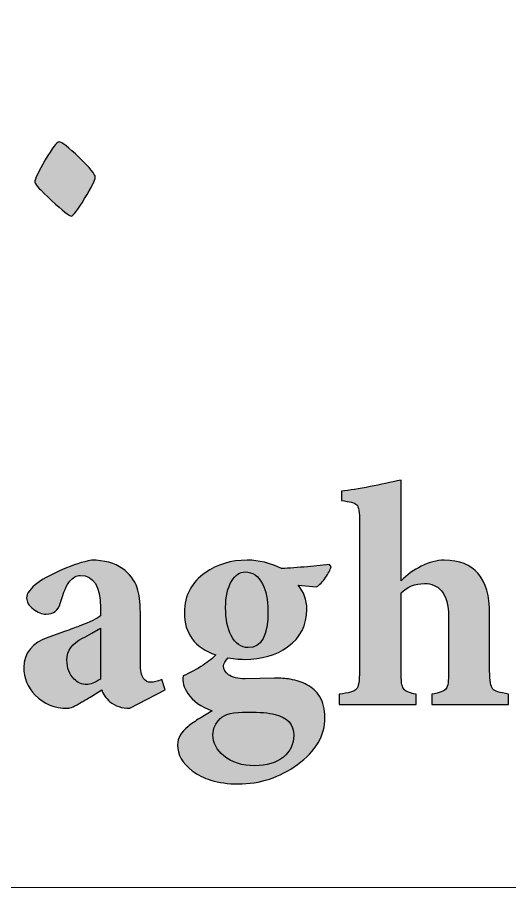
# Model space of a CAD drawing. Header units: millimetres. Extents: x -181.7 to -141.7, y -138.1 to -98.1.
# Drawn here: x -160.79 to -155.09, y -138.05 to -127.98 of the extents above; entities that cross this region are included whole.
import ezdxf

# ---------------------------------------------------------------- set-up
doc = ezdxf.new("R2010")
doc.units = ezdxf.units.MM
doc.header["$MEASUREMENT"] = 0
doc.layers.add('Layer 1', color=7, linetype='Continuous')

msp = doc.modelspace()

# ---------------------------------------------------------------- hatches: boundary and pattern name
at = {"layer": 'Layer 1', "true_color": 0x373435}
h = msp.add_hatch(color=250, dxfattribs=at)
edge = h.paths.add_edge_path()
edge.add_spline(control_points=[(-160.5873, -129.8873), (-160.5873, -129.8525), (-160.547, -129.7657), (-160.4661, -129.6284), (-160.3851, -129.4911), (-160.3318, -129.4219), (-160.3065, -129.4219), (-160.2744, -129.4219), (-160.1968, -129.482), (-160.0725, -129.6018), (-159.9487, -129.7215), (-159.8864, -129.7974), (-159.8864, -129.8294), (-159.8864, -129.8598), (-159.9279, -129.9425), (-160.0107, -130.0776), (-160.0934, -130.2121), (-160.1439, -130.2794), (-160.1625, -130.2794), (-160.1859, -130.2794), (-160.2626, -130.2193), (-160.3923, -130.0987), (-160.5225, -129.9781), (-160.5873, -129.9076), (-160.5873, -129.8873)], knot_values=[0, 0, 0, 0, 0.125, 0.125, 0.125, 0.25, 0.25, 0.25, 0.375, 0.375, 0.375, 0.5, 0.5, 0.5, 0.625, 0.625, 0.625, 0.75, 0.75, 0.75, 0.875, 0.875, 0.875, 1, 1, 1, 1], degree=3, periodic=1)
h = msp.add_hatch(color=250, dxfattribs=at)
edge = h.paths.add_edge_path()
edge.add_spline(control_points=[(-155.9889, -135.9344), (-155.9889, -135.9344), (-155.9889, -135.8133), (-155.9889, -135.8133), (-155.8995, -135.8015), (-155.8438, -135.7802), (-155.8222, -135.75), (-155.8038, -135.7243), (-155.7942, -135.6605), (-155.7942, -135.558), (-155.7942, -135.558), (-155.7942, -134.9179), (-155.7942, -134.9179), (-155.7942, -134.7828), (-155.8222, -134.6825), (-155.8773, -134.617), (-155.9247, -134.5609), (-155.9907, -134.5334), (-156.0752, -134.5334), (-156.1827, -134.5334), (-156.2731, -134.5694), (-156.3453, -134.6418), (-156.3453, -134.6418), (-156.3453, -135.558), (-156.3453, -135.558), (-156.3453, -135.6593), (-156.3363, -135.7229), (-156.3178, -135.75), (-156.2993, -135.7802), (-156.25, -135.8015), (-156.1709, -135.8133), (-156.1709, -135.8133), (-156.1709, -135.9344), (-156.1709, -135.9344), (-156.1709, -135.9344), (-157.0609, -135.9344), (-157.0609, -135.9344), (-157.0609, -135.9344), (-157.0609, -135.8133), (-157.0609, -135.8133), (-156.9534, -135.8015), (-156.8874, -135.7825), (-156.864, -135.7577), (-156.8386, -135.7305), (-156.8261, -135.6596), (-156.8261, -135.5449), (-156.8261, -135.5449), (-156.8261, -133.8228), (-156.8261, -133.8228), (-156.8261, -133.7112), (-156.8369, -133.6439), (-156.8585, -133.6203), (-156.8776, -133.5999), (-156.9367, -133.5841), (-157.0362, -133.5724), (-157.0362, -133.5724), (-157.0362, -133.464), (-157.0362, -133.464), (-156.943, -133.4537), (-156.8319, -133.436), (-156.7023, -133.4108), (-156.5838, -133.3886), (-156.4654, -133.3633), (-156.3453, -133.3348), (-156.3453, -133.3348), (-156.3453, -134.5003), (-156.3453, -134.5003), (-156.2749, -134.4313), (-156.1971, -134.3757), (-156.1127, -134.3337), (-156.0201, -134.2862), (-155.9307, -134.2631), (-155.8448, -134.2631), (-155.4941, -134.2631), (-155.3189, -134.4684), (-155.3189, -134.8799), (-155.3189, -134.8799), (-155.3189, -135.5449), (-155.3189, -135.5449), (-155.3189, -135.6579), (-155.3071, -135.7278), (-155.2833, -135.7545), (-155.2629, -135.7771), (-155.2023, -135.7966), (-155.1011, -135.8133), (-155.1011, -135.8133), (-155.1011, -135.9344), (-155.1011, -135.9344), (-155.1011, -135.9344), (-155.9889, -135.9344), (-155.9889, -135.9344)], knot_values=[0, 0, 0, 0, 0.0333333, 0.0333333, 0.0333333, 0.0666667, 0.0666667, 0.0666667, 0.1, 0.1, 0.1, 0.1333333, 0.1333333, 0.1333333, 0.1666667, 0.1666667, 0.1666667, 0.2, 0.2, 0.2, 0.2333333, 0.2333333, 0.2333333, 0.2666667, 0.2666667, 0.2666667, 0.3, 0.3, 0.3, 0.3333333, 0.3333333, 0.3333333, 0.3666667, 0.3666667, 0.3666667, 0.4, 0.4, 0.4, 0.4333333, 0.4333333, 0.4333333, 0.4666667, 0.4666667, 0.4666667, 0.5, 0.5, 0.5, 0.5333333, 0.5333333, 0.5333333, 0.5666667, 0.5666667, 0.5666667, 0.6, 0.6, 0.6, 0.6333333, 0.6333333, 0.6333333, 0.6666667, 0.6666667, 0.6666667, 0.7, 0.7, 0.7, 0.7333333, 0.7333333, 0.7333333, 0.7666667, 0.7666667, 0.7666667, 0.8, 0.8, 0.8, 0.8333333, 0.8333333, 0.8333333, 0.8666667, 0.8666667, 0.8666667, 0.9, 0.9, 0.9, 0.9333333, 0.9333333, 0.9333333, 0.9666667, 0.9666667, 0.9666667, 1, 1, 1, 1], degree=3, periodic=1)
h = msp.add_hatch(color=250, dxfattribs=at)
edge = h.paths.add_edge_path()
edge.add_spline(control_points=[(-159.4856, -135.9773), (-159.5782, -135.9773), (-159.6564, -135.9524), (-159.7183, -135.9018), (-159.7658, -135.8594), (-159.7964, -135.8133), (-159.8123, -135.7626), (-159.8123, -135.7626), (-159.9284, -135.8359), (-159.9284, -135.8359), (-159.9759, -135.8661), (-160.0134, -135.8892), (-160.0424, -135.9041), (-160.1231, -135.9533), (-160.1778, -135.9773), (-160.2066, -135.9773), (-160.3585, -135.9773), (-160.4832, -135.9266), (-160.581, -135.8256), (-160.6703, -135.7328), (-160.7149, -135.6258), (-160.7149, -135.5047), (-160.7149, -135.3394), (-160.618, -135.2219), (-160.424, -135.1532), (-160.424, -135.1532), (-160.2447, -135.09), (-160.2447, -135.09), (-160.1738, -135.0647), (-160.1162, -135.0434), (-160.0725, -135.0262), (-159.9461, -134.9792), (-159.8643, -134.9395), (-159.8271, -134.9079), (-159.8271, -134.9079), (-159.8271, -134.8139), (-159.8271, -134.8139), (-159.8271, -134.5645), (-159.9049, -134.4399), (-160.0599, -134.4399), (-160.1055, -134.4399), (-160.1462, -134.462), (-160.1809, -134.5057), (-160.2172, -134.5464), (-160.2537, -134.6319), (-160.2925, -134.7633), (-160.3146, -134.8465), (-160.3685, -134.8877), (-160.4543, -134.8877), (-160.5048, -134.8875), (-160.5546, -134.8681), (-160.6036, -134.8298), (-160.6557, -134.789), (-160.6822, -134.7457), (-160.6822, -134.7005), (-160.6822, -134.6482), (-160.6383, -134.5888), (-160.5505, -134.5234), (-160.4746, -134.471), (-160.3802, -134.4206), (-160.2678, -134.3716), (-160.1425, -134.3174), (-160.0306, -134.2813), (-159.9311, -134.2631), (-159.7825, -134.2631), (-159.6619, -134.2957), (-159.5692, -134.3612), (-159.4884, -134.4206), (-159.4324, -134.4937), (-159.4021, -134.5812), (-159.3772, -134.6523), (-159.3646, -134.7475), (-159.3646, -134.8673), (-159.3646, -134.8673), (-159.3646, -135.4591), (-159.3646, -135.4591), (-159.3646, -135.5385), (-159.3515, -135.5964), (-159.3266, -135.6334), (-159.3063, -135.6623), (-159.2793, -135.6765), (-159.2458, -135.6765), (-159.2102, -135.6765), (-159.1672, -135.6655), (-159.1165, -135.6434), (-159.1165, -135.6434), (-159.0758, -135.765), (-159.0758, -135.765), (-159.0758, -135.765), (-159.4856, -135.9773), (-159.4856, -135.9773)], knot_values=[0, 0, 0, 0, 0.0333333, 0.0333333, 0.0333333, 0.0666667, 0.0666667, 0.0666667, 0.1, 0.1, 0.1, 0.1333333, 0.1333333, 0.1333333, 0.1666667, 0.1666667, 0.1666667, 0.2, 0.2, 0.2, 0.2333333, 0.2333333, 0.2333333, 0.2666667, 0.2666667, 0.2666667, 0.3, 0.3, 0.3, 0.3333333, 0.3333333, 0.3333333, 0.3666667, 0.3666667, 0.3666667, 0.4, 0.4, 0.4, 0.4333333, 0.4333333, 0.4333333, 0.4666667, 0.4666667, 0.4666667, 0.5, 0.5, 0.5, 0.5333333, 0.5333333, 0.5333333, 0.5666667, 0.5666667, 0.5666667, 0.6, 0.6, 0.6, 0.6333333, 0.6333333, 0.6333333, 0.6666667, 0.6666667, 0.6666667, 0.7, 0.7, 0.7, 0.7333333, 0.7333333, 0.7333333, 0.7666667, 0.7666667, 0.7666667, 0.8, 0.8, 0.8, 0.8333333, 0.8333333, 0.8333333, 0.8666667, 0.8666667, 0.8666667, 0.9, 0.9, 0.9, 0.9333333, 0.9333333, 0.9333333, 0.9666667, 0.9666667, 0.9666667, 1, 1, 1, 1], degree=3, periodic=1)
h = msp.add_hatch(color=250, dxfattribs=at)
edge = h.paths.add_edge_path()
edge.add_spline(control_points=[(-157.1531, -134.3387), (-157.1667, -134.3775), (-157.1883, -134.4187), (-157.2187, -134.4625), (-157.2544, -134.515), (-157.2885, -134.551), (-157.3226, -134.5713), (-157.3226, -134.5713), (-157.5376, -134.5537), (-157.5376, -134.5537), (-157.4698, -134.6295), (-157.4364, -134.7222), (-157.4364, -134.832), (-157.4364, -135.0155), (-157.5105, -135.1606), (-157.659, -135.267), (-157.7937, -135.3629), (-157.9601, -135.4107), (-158.157, -135.4107), (-158.1926, -135.4107), (-158.2279, -135.4093), (-158.2632, -135.4063), (-158.2632, -135.4063), (-158.3471, -135.3931), (-158.3471, -135.3931), (-158.3821, -135.4288), (-158.4001, -135.4613), (-158.4001, -135.4916), (-158.4, -135.529), (-158.3811, -135.5612), (-158.3446, -135.5883), (-158.3002, -135.6203), (-158.2355, -135.6361), (-158.1494, -135.6361), (-158.1494, -135.6361), (-157.811, -135.6285), (-157.811, -135.6285), (-157.7431, -135.6285), (-157.6826, -135.6326), (-157.6289, -135.6412), (-157.5543, -135.6546), (-157.4901, -135.6758), (-157.4364, -135.7045), (-157.3722, -135.7378), (-157.3226, -135.7834), (-157.2873, -135.8413), (-157.2466, -135.9063), (-157.2263, -135.9886), (-157.2263, -136.0862), (-157.2263, -136.2935), (-157.3325, -136.4742), (-157.5452, -136.6274), (-157.749, -136.7778), (-157.9785, -136.8528), (-158.2329, -136.8528), (-158.3476, -136.8528), (-158.452, -136.8383), (-158.5464, -136.8094), (-158.6308, -136.7841), (-158.7031, -136.7481), (-158.7641, -136.701), (-158.8771, -136.6147), (-158.9336, -136.5144), (-158.9336, -136.3996), (-158.9336, -136.3236), (-158.8934, -136.2538), (-158.8125, -136.1895), (-158.775, -136.1579), (-158.7284, -136.125), (-158.6729, -136.0911), (-158.6729, -136.0911), (-158.5315, -136.0075), (-158.5315, -136.0075), (-158.6629, -135.9605), (-158.7573, -135.8933), (-158.8147, -135.805), (-158.8617, -135.7364), (-158.8804, -135.6692), (-158.8703, -135.6032), (-158.7876, -135.5679), (-158.71, -135.5255), (-158.6376, -135.4771), (-158.6087, -135.4581), (-158.5812, -135.4379), (-158.554, -135.4161), (-158.5337, -135.399), (-158.5125, -135.3805), (-158.4908, -135.3601), (-158.734, -135.2762), (-158.8551, -135.1125), (-158.8551, -134.87), (-158.8551, -134.7688), (-158.8323, -134.678), (-158.7867, -134.5966), (-158.746, -134.5238), (-158.6891, -134.462), (-158.6146, -134.4091), (-158.4765, -134.3115), (-158.3138, -134.2631), (-158.1267, -134.2631), (-158.1267, -134.2631), (-158.1217, -134.2631), (-158.1217, -134.2631), (-157.9939, -134.2631), (-157.8628, -134.2949), (-157.7299, -134.3585), (-157.6406, -134.3559), (-157.5398, -134.3487), (-157.4288, -134.3387), (-157.4288, -134.3387), (-157.1735, -134.3137), (-157.1735, -134.3137), (-157.1735, -134.3137), (-157.1531, -134.3387), (-157.1531, -134.3387)], knot_values=[0, 0, 0, 0, 0.0263158, 0.0263158, 0.0263158, 0.0526316, 0.0526316, 0.0526316, 0.0789474, 0.0789474, 0.0789474, 0.1052632, 0.1052632, 0.1052632, 0.1315789, 0.1315789, 0.1315789, 0.1578947, 0.1578947, 0.1578947, 0.1842105, 0.1842105, 0.1842105, 0.2105263, 0.2105263, 0.2105263, 0.2368421, 0.2368421, 0.2368421, 0.2631579, 0.2631579, 0.2631579, 0.2894737, 0.2894737, 0.2894737, 0.3157895, 0.3157895, 0.3157895, 0.3421053, 0.3421053, 0.3421053, 0.3684211, 0.3684211, 0.3684211, 0.3947368, 0.3947368, 0.3947368, 0.4210526, 0.4210526, 0.4210526, 0.4473684, 0.4473684, 0.4473684, 0.4736842, 0.4736842, 0.4736842, 0.5, 0.5, 0.5, 0.5263158, 0.5263158, 0.5263158, 0.5526316, 0.5526316, 0.5526316, 0.5789474, 0.5789474, 0.5789474, 0.6052632, 0.6052632, 0.6052632, 0.6315789, 0.6315789, 0.6315789, 0.6578947, 0.6578947, 0.6578947, 0.6842105, 0.6842105, 0.6842105, 0.7105263, 0.7105263, 0.7105263, 0.7368421, 0.7368421, 0.7368421, 0.7631579, 0.7631579, 0.7631579, 0.7894737, 0.7894737, 0.7894737, 0.8157895, 0.8157895, 0.8157895, 0.8421053, 0.8421053, 0.8421053, 0.8684211, 0.8684211, 0.8684211, 0.8947368, 0.8947368, 0.8947368, 0.9210526, 0.9210526, 0.9210526, 0.9473684, 0.9473684, 0.9473684, 0.9736842, 0.9736842, 0.9736842, 1, 1, 1, 1], degree=3, periodic=1)
h = msp.add_hatch(color=250, dxfattribs=at)
edge = h.paths.add_edge_path()
edge.add_spline(control_points=[(-158.1519, -134.3993), (-158.2125, -134.3993), (-158.2639, -134.434), (-158.3065, -134.5032), (-158.3535, -134.5804), (-158.3774, -134.6839), (-158.3774, -134.8117), (-158.3774, -134.9431), (-158.3557, -135.0512), (-158.3138, -135.1352), (-158.2667, -135.2278), (-158.2, -135.2747), (-158.1144, -135.2747), (-157.9628, -135.2792), (-157.8863, -135.137), (-157.8863, -134.8469), (-157.8863, -134.7222), (-157.9076, -134.6192), (-157.9496, -134.5383), (-157.9966, -134.4456), (-158.0639, -134.3993), (-158.1494, -134.3993), (-158.1494, -134.3993), (-158.1519, -134.3993), (-158.1519, -134.3993)], knot_values=[0, 0, 0, 0, 0.125, 0.125, 0.125, 0.25, 0.25, 0.25, 0.375, 0.375, 0.375, 0.5, 0.5, 0.5, 0.625, 0.625, 0.625, 0.75, 0.75, 0.75, 0.875, 0.875, 0.875, 1, 1, 1, 1], degree=3, periodic=1)
h = msp.add_hatch(color=250, dxfattribs=at)
edge = h.paths.add_edge_path()
edge.add_spline(control_points=[(-159.8271, -135.0493), (-159.8339, -135.053), (-159.8426, -135.0578), (-159.8524, -135.0647), (-159.8524, -135.0647), (-159.9004, -135.0927), (-159.9004, -135.0927), (-159.9108, -135.0971), (-159.9194, -135.1027), (-159.9257, -135.1071), (-159.9646, -135.1297), (-160.0012, -135.1492), (-160.035, -135.1658), (-160.1543, -135.2251), (-160.2143, -135.309), (-160.2143, -135.4184), (-160.2143, -135.5132), (-160.1873, -135.5865), (-160.1331, -135.6388), (-160.0909, -135.6809), (-160.0431, -135.7017), (-159.9889, -135.7017), (-159.9437, -135.7017), (-159.8896, -135.6809), (-159.8271, -135.6388), (-159.8271, -135.6388), (-159.8271, -135.0493), (-159.8271, -135.0493)], knot_values=[0, 0, 0, 0, 0.1111111, 0.1111111, 0.1111111, 0.2222222, 0.2222222, 0.2222222, 0.3333333, 0.3333333, 0.3333333, 0.4444444, 0.4444444, 0.4444444, 0.5555556, 0.5555556, 0.5555556, 0.6666667, 0.6666667, 0.6666667, 0.7777778, 0.7777778, 0.7777778, 0.8888889, 0.8888889, 0.8888889, 1, 1, 1, 1], degree=3, periodic=1)
h = msp.add_hatch(color=250, dxfattribs=at)
edge = h.paths.add_edge_path()
edge.add_spline(control_points=[(-158.1217, -136.0206), (-158.2852, -136.0206), (-158.3914, -136.046), (-158.4402, -136.0966), (-158.4959, -136.152), (-158.5239, -136.2145), (-158.5239, -136.2836), (-158.5239, -136.378), (-158.4817, -136.4598), (-158.3973, -136.5289), (-158.3046, -136.6043), (-158.186, -136.6428), (-158.0409, -136.6428), (-157.9025, -136.6428), (-157.7915, -136.6088), (-157.7071, -136.5415), (-157.6276, -136.4756), (-157.5882, -136.392), (-157.5882, -136.2908), (-157.5882, -136.1647), (-157.6601, -136.0838), (-157.8032, -136.0482), (-157.8773, -136.0297), (-157.9826, -136.0206), (-158.1191, -136.0206), (-158.1191, -136.0206), (-158.1217, -136.0206), (-158.1217, -136.0206)], knot_values=[0, 0, 0, 0, 0.1111111, 0.1111111, 0.1111111, 0.2222222, 0.2222222, 0.2222222, 0.3333333, 0.3333333, 0.3333333, 0.4444444, 0.4444444, 0.4444444, 0.5555556, 0.5555556, 0.5555556, 0.6666667, 0.6666667, 0.6666667, 0.7777778, 0.7777778, 0.7777778, 0.8888889, 0.8888889, 0.8888889, 1, 1, 1, 1], degree=3, periodic=1)

# ---------------------------------------------------------------- linework, layer by layer
at = {"layer": 'Layer 1', "color": 250, "lineweight": 18}
msp.add_open_spline([(-179.7413, -98.0531), (-179.7413, -98.0531), (-143.7415, -98.0531), (-143.7415, -98.0531), (-142.6415, -98.0531), (-141.7414, -98.953), (-141.7414, -100.053), (-141.7414, -100.053), (-141.7414, -136.0532), (-141.7414, -136.0532), (-141.7414, -137.1532), (-142.6415, -138.0531), (-143.7415, -138.0531), (-143.7415, -138.0531), (-179.7413, -138.0531), (-179.7413, -138.0531), (-180.8413, -138.0531), (-181.7414, -137.1532), (-181.7414, -136.0532), (-181.7414, -136.0532), (-181.7414, -100.053), (-181.7414, -100.053), (-181.7414, -98.953), (-180.8413, -98.0531), (-179.7413, -98.0531)], degree=3, knots=[0, 0, 0, 0, 0.125, 0.125, 0.125, 0.25, 0.25, 0.25, 0.375, 0.375, 0.375, 0.5, 0.5, 0.5, 0.625, 0.625, 0.625, 0.75, 0.75, 0.75, 0.875, 0.875, 0.875, 1, 1, 1, 1], dxfattribs=at)
at = {"layer": 'Layer 1', "color": 250}
for points, knots in [([(-160.5873, -129.8873), (-160.5873, -129.8525), (-160.547, -129.7657), (-160.4661, -129.6284), (-160.3851, -129.4911), (-160.3318, -129.4219), (-160.3065, -129.4219), (-160.2744, -129.4219), (-160.1968, -129.482), (-160.0725, -129.6018), (-159.9487, -129.7215), (-159.8864, -129.7974), (-159.8864, -129.8294), (-159.8864, -129.8598), (-159.9279, -129.9425), (-160.0107, -130.0776), (-160.0934, -130.2121), (-160.1439, -130.2794), (-160.1625, -130.2794), (-160.1859, -130.2794), (-160.2626, -130.2193), (-160.3923, -130.0987), (-160.5225, -129.9781), (-160.5873, -129.9076), (-160.5873, -129.8873)], [0, 0, 0, 0, 0.125, 0.125, 0.125, 0.25, 0.25, 0.25, 0.375, 0.375, 0.375, 0.5, 0.5, 0.5, 0.625, 0.625, 0.625, 0.75, 0.75, 0.75, 0.875, 0.875, 0.875, 1, 1, 1, 1]), ([(-155.9889, -135.9344), (-155.9889, -135.9344), (-155.9889, -135.8133), (-155.9889, -135.8133), (-155.8995, -135.8015), (-155.8438, -135.7802), (-155.8222, -135.75), (-155.8038, -135.7243), (-155.7942, -135.6605), (-155.7942, -135.558), (-155.7942, -135.558), (-155.7942, -134.9179), (-155.7942, -134.9179), (-155.7942, -134.7828), (-155.8222, -134.6825), (-155.8773, -134.617), (-155.9247, -134.5609), (-155.9907, -134.5334), (-156.0752, -134.5334), (-156.1827, -134.5334), (-156.2731, -134.5694), (-156.3453, -134.6418), (-156.3453, -134.6418), (-156.3453, -135.558), (-156.3453, -135.558), (-156.3453, -135.6593), (-156.3363, -135.7229), (-156.3178, -135.75), (-156.2993, -135.7802), (-156.25, -135.8015), (-156.1709, -135.8133), (-156.1709, -135.8133), (-156.1709, -135.9344), (-156.1709, -135.9344), (-156.1709, -135.9344), (-157.0609, -135.9344), (-157.0609, -135.9344), (-157.0609, -135.9344), (-157.0609, -135.8133), (-157.0609, -135.8133), (-156.9534, -135.8015), (-156.8874, -135.7825), (-156.864, -135.7577), (-156.8386, -135.7305), (-156.8261, -135.6596), (-156.8261, -135.5449), (-156.8261, -135.5449), (-156.8261, -133.8228), (-156.8261, -133.8228), (-156.8261, -133.7112), (-156.8369, -133.6439), (-156.8585, -133.6203), (-156.8776, -133.5999), (-156.9367, -133.5841), (-157.0362, -133.5724), (-157.0362, -133.5724), (-157.0362, -133.464), (-157.0362, -133.464), (-156.943, -133.4537), (-156.8319, -133.436), (-156.7023, -133.4108), (-156.5838, -133.3886), (-156.4654, -133.3633), (-156.3453, -133.3348), (-156.3453, -133.3348), (-156.3453, -134.5003), (-156.3453, -134.5003), (-156.2749, -134.4313), (-156.1971, -134.3757), (-156.1127, -134.3337), (-156.0201, -134.2862), (-155.9307, -134.2631), (-155.8448, -134.2631), (-155.4941, -134.2631), (-155.3189, -134.4684), (-155.3189, -134.8799), (-155.3189, -134.8799), (-155.3189, -135.5449), (-155.3189, -135.5449), (-155.3189, -135.6579), (-155.3071, -135.7278), (-155.2833, -135.7545), (-155.2629, -135.7771), (-155.2023, -135.7966), (-155.1011, -135.8133), (-155.1011, -135.8133), (-155.1011, -135.9344), (-155.1011, -135.9344), (-155.1011, -135.9344), (-155.9889, -135.9344), (-155.9889, -135.9344)], [0, 0, 0, 0, 0.0333333, 0.0333333, 0.0333333, 0.0666667, 0.0666667, 0.0666667, 0.1, 0.1, 0.1, 0.1333333, 0.1333333, 0.1333333, 0.1666667, 0.1666667, 0.1666667, 0.2, 0.2, 0.2, 0.2333333, 0.2333333, 0.2333333, 0.2666667, 0.2666667, 0.2666667, 0.3, 0.3, 0.3, 0.3333333, 0.3333333, 0.3333333, 0.3666667, 0.3666667, 0.3666667, 0.4, 0.4, 0.4, 0.4333333, 0.4333333, 0.4333333, 0.4666667, 0.4666667, 0.4666667, 0.5, 0.5, 0.5, 0.5333333, 0.5333333, 0.5333333, 0.5666667, 0.5666667, 0.5666667, 0.6, 0.6, 0.6, 0.6333333, 0.6333333, 0.6333333, 0.6666667, 0.6666667, 0.6666667, 0.7, 0.7, 0.7, 0.7333333, 0.7333333, 0.7333333, 0.7666667, 0.7666667, 0.7666667, 0.8, 0.8, 0.8, 0.8333333, 0.8333333, 0.8333333, 0.8666667, 0.8666667, 0.8666667, 0.9, 0.9, 0.9, 0.9333333, 0.9333333, 0.9333333, 0.9666667, 0.9666667, 0.9666667, 1, 1, 1, 1]), ([(-159.4856, -135.9773), (-159.5782, -135.9773), (-159.6564, -135.9524), (-159.7183, -135.9018), (-159.7658, -135.8594), (-159.7964, -135.8133), (-159.8123, -135.7626), (-159.8123, -135.7626), (-159.9284, -135.8359), (-159.9284, -135.8359), (-159.9759, -135.8661), (-160.0134, -135.8892), (-160.0424, -135.9041), (-160.1231, -135.9533), (-160.1778, -135.9773), (-160.2066, -135.9773), (-160.3585, -135.9773), (-160.4832, -135.9266), (-160.581, -135.8256), (-160.6703, -135.7328), (-160.7149, -135.6258), (-160.7149, -135.5047), (-160.7149, -135.3394), (-160.618, -135.2219), (-160.424, -135.1532), (-160.424, -135.1532), (-160.2447, -135.09), (-160.2447, -135.09), (-160.1738, -135.0647), (-160.1162, -135.0434), (-160.0725, -135.0262), (-159.9461, -134.9792), (-159.8643, -134.9395), (-159.8271, -134.9079), (-159.8271, -134.9079), (-159.8271, -134.8139), (-159.8271, -134.8139), (-159.8271, -134.5645), (-159.9049, -134.4399), (-160.0599, -134.4399), (-160.1055, -134.4399), (-160.1462, -134.462), (-160.1809, -134.5057), (-160.2172, -134.5464), (-160.2537, -134.6319), (-160.2925, -134.7633), (-160.3146, -134.8465), (-160.3685, -134.8877), (-160.4543, -134.8877), (-160.5048, -134.8875), (-160.5546, -134.8681), (-160.6036, -134.8298), (-160.6557, -134.789), (-160.6822, -134.7457), (-160.6822, -134.7005), (-160.6822, -134.6482), (-160.6383, -134.5888), (-160.5505, -134.5234), (-160.4746, -134.471), (-160.3802, -134.4206), (-160.2678, -134.3716), (-160.1425, -134.3174), (-160.0306, -134.2813), (-159.9311, -134.2631), (-159.7825, -134.2631), (-159.6619, -134.2957), (-159.5692, -134.3612), (-159.4884, -134.4206), (-159.4324, -134.4937), (-159.4021, -134.5812), (-159.3772, -134.6523), (-159.3646, -134.7475), (-159.3646, -134.8673), (-159.3646, -134.8673), (-159.3646, -135.4591), (-159.3646, -135.4591), (-159.3646, -135.5385), (-159.3515, -135.5964), (-159.3266, -135.6334), (-159.3063, -135.6623), (-159.2793, -135.6765), (-159.2458, -135.6765), (-159.2102, -135.6765), (-159.1672, -135.6655), (-159.1165, -135.6434), (-159.1165, -135.6434), (-159.0758, -135.765), (-159.0758, -135.765), (-159.0758, -135.765), (-159.4856, -135.9773), (-159.4856, -135.9773)], [0, 0, 0, 0, 0.0333333, 0.0333333, 0.0333333, 0.0666667, 0.0666667, 0.0666667, 0.1, 0.1, 0.1, 0.1333333, 0.1333333, 0.1333333, 0.1666667, 0.1666667, 0.1666667, 0.2, 0.2, 0.2, 0.2333333, 0.2333333, 0.2333333, 0.2666667, 0.2666667, 0.2666667, 0.3, 0.3, 0.3, 0.3333333, 0.3333333, 0.3333333, 0.3666667, 0.3666667, 0.3666667, 0.4, 0.4, 0.4, 0.4333333, 0.4333333, 0.4333333, 0.4666667, 0.4666667, 0.4666667, 0.5, 0.5, 0.5, 0.5333333, 0.5333333, 0.5333333, 0.5666667, 0.5666667, 0.5666667, 0.6, 0.6, 0.6, 0.6333333, 0.6333333, 0.6333333, 0.6666667, 0.6666667, 0.6666667, 0.7, 0.7, 0.7, 0.7333333, 0.7333333, 0.7333333, 0.7666667, 0.7666667, 0.7666667, 0.8, 0.8, 0.8, 0.8333333, 0.8333333, 0.8333333, 0.8666667, 0.8666667, 0.8666667, 0.9, 0.9, 0.9, 0.9333333, 0.9333333, 0.9333333, 0.9666667, 0.9666667, 0.9666667, 1, 1, 1, 1]), ([(-157.1531, -134.3387), (-157.1667, -134.3775), (-157.1883, -134.4187), (-157.2187, -134.4625), (-157.2544, -134.515), (-157.2885, -134.551), (-157.3226, -134.5713), (-157.3226, -134.5713), (-157.5376, -134.5537), (-157.5376, -134.5537), (-157.4698, -134.6295), (-157.4364, -134.7222), (-157.4364, -134.832), (-157.4364, -135.0155), (-157.5105, -135.1606), (-157.659, -135.267), (-157.7937, -135.3629), (-157.9601, -135.4107), (-158.157, -135.4107), (-158.1926, -135.4107), (-158.2279, -135.4093), (-158.2632, -135.4063), (-158.2632, -135.4063), (-158.3471, -135.3931), (-158.3471, -135.3931), (-158.3821, -135.4288), (-158.4001, -135.4613), (-158.4001, -135.4916), (-158.4, -135.529), (-158.3811, -135.5612), (-158.3446, -135.5883), (-158.3002, -135.6203), (-158.2355, -135.6361), (-158.1494, -135.6361), (-158.1494, -135.6361), (-157.811, -135.6285), (-157.811, -135.6285), (-157.7431, -135.6285), (-157.6826, -135.6326), (-157.6289, -135.6412), (-157.5543, -135.6546), (-157.4901, -135.6758), (-157.4364, -135.7045), (-157.3722, -135.7378), (-157.3226, -135.7834), (-157.2873, -135.8413), (-157.2466, -135.9063), (-157.2263, -135.9886), (-157.2263, -136.0862), (-157.2263, -136.2935), (-157.3325, -136.4742), (-157.5452, -136.6274), (-157.749, -136.7778), (-157.9785, -136.8528), (-158.2329, -136.8528), (-158.3476, -136.8528), (-158.452, -136.8383), (-158.5464, -136.8094), (-158.6308, -136.7841), (-158.7031, -136.7481), (-158.7641, -136.701), (-158.8771, -136.6147), (-158.9336, -136.5144), (-158.9336, -136.3996), (-158.9336, -136.3236), (-158.8934, -136.2538), (-158.8125, -136.1895), (-158.775, -136.1579), (-158.7284, -136.125), (-158.6729, -136.0911), (-158.6729, -136.0911), (-158.5315, -136.0075), (-158.5315, -136.0075), (-158.6629, -135.9605), (-158.7573, -135.8933), (-158.8147, -135.805), (-158.8617, -135.7364), (-158.8804, -135.6692), (-158.8703, -135.6032), (-158.7876, -135.5679), (-158.71, -135.5255), (-158.6376, -135.4771), (-158.6087, -135.4581), (-158.5812, -135.4379), (-158.554, -135.4161), (-158.5337, -135.399), (-158.5125, -135.3805), (-158.4908, -135.3601), (-158.734, -135.2762), (-158.8551, -135.1125), (-158.8551, -134.87), (-158.8551, -134.7688), (-158.8323, -134.678), (-158.7867, -134.5966), (-158.746, -134.5238), (-158.6891, -134.462), (-158.6146, -134.4091), (-158.4765, -134.3115), (-158.3138, -134.2631), (-158.1267, -134.2631), (-158.1267, -134.2631), (-158.1217, -134.2631), (-158.1217, -134.2631), (-157.9939, -134.2631), (-157.8628, -134.2949), (-157.7299, -134.3585), (-157.6406, -134.3559), (-157.5398, -134.3487), (-157.4288, -134.3387), (-157.4288, -134.3387), (-157.1735, -134.3137), (-157.1735, -134.3137), (-157.1735, -134.3137), (-157.1531, -134.3387), (-157.1531, -134.3387)], [0, 0, 0, 0, 0.0263158, 0.0263158, 0.0263158, 0.0526316, 0.0526316, 0.0526316, 0.0789474, 0.0789474, 0.0789474, 0.1052632, 0.1052632, 0.1052632, 0.1315789, 0.1315789, 0.1315789, 0.1578947, 0.1578947, 0.1578947, 0.1842105, 0.1842105, 0.1842105, 0.2105263, 0.2105263, 0.2105263, 0.2368421, 0.2368421, 0.2368421, 0.2631579, 0.2631579, 0.2631579, 0.2894737, 0.2894737, 0.2894737, 0.3157895, 0.3157895, 0.3157895, 0.3421053, 0.3421053, 0.3421053, 0.3684211, 0.3684211, 0.3684211, 0.3947368, 0.3947368, 0.3947368, 0.4210526, 0.4210526, 0.4210526, 0.4473684, 0.4473684, 0.4473684, 0.4736842, 0.4736842, 0.4736842, 0.5, 0.5, 0.5, 0.5263158, 0.5263158, 0.5263158, 0.5526316, 0.5526316, 0.5526316, 0.5789474, 0.5789474, 0.5789474, 0.6052632, 0.6052632, 0.6052632, 0.6315789, 0.6315789, 0.6315789, 0.6578947, 0.6578947, 0.6578947, 0.6842105, 0.6842105, 0.6842105, 0.7105263, 0.7105263, 0.7105263, 0.7368421, 0.7368421, 0.7368421, 0.7631579, 0.7631579, 0.7631579, 0.7894737, 0.7894737, 0.7894737, 0.8157895, 0.8157895, 0.8157895, 0.8421053, 0.8421053, 0.8421053, 0.8684211, 0.8684211, 0.8684211, 0.8947368, 0.8947368, 0.8947368, 0.9210526, 0.9210526, 0.9210526, 0.9473684, 0.9473684, 0.9473684, 0.9736842, 0.9736842, 0.9736842, 1, 1, 1, 1]), ([(-158.1519, -134.3993), (-158.2125, -134.3993), (-158.2639, -134.434), (-158.3065, -134.5032), (-158.3535, -134.5804), (-158.3774, -134.6839), (-158.3774, -134.8117), (-158.3774, -134.9431), (-158.3557, -135.0512), (-158.3138, -135.1352), (-158.2667, -135.2278), (-158.2, -135.2747), (-158.1144, -135.2747), (-157.9628, -135.2792), (-157.8863, -135.137), (-157.8863, -134.8469), (-157.8863, -134.7222), (-157.9076, -134.6192), (-157.9496, -134.5383), (-157.9966, -134.4456), (-158.0639, -134.3993), (-158.1494, -134.3993), (-158.1494, -134.3993), (-158.1519, -134.3993), (-158.1519, -134.3993)], [0, 0, 0, 0, 0.125, 0.125, 0.125, 0.25, 0.25, 0.25, 0.375, 0.375, 0.375, 0.5, 0.5, 0.5, 0.625, 0.625, 0.625, 0.75, 0.75, 0.75, 0.875, 0.875, 0.875, 1, 1, 1, 1]), ([(-159.8271, -135.0493), (-159.8339, -135.053), (-159.8426, -135.0578), (-159.8524, -135.0647), (-159.8524, -135.0647), (-159.9004, -135.0927), (-159.9004, -135.0927), (-159.9108, -135.0971), (-159.9194, -135.1027), (-159.9257, -135.1071), (-159.9646, -135.1297), (-160.0012, -135.1492), (-160.035, -135.1658), (-160.1543, -135.2251), (-160.2143, -135.309), (-160.2143, -135.4184), (-160.2143, -135.5132), (-160.1873, -135.5865), (-160.1331, -135.6388), (-160.0909, -135.6809), (-160.0431, -135.7017), (-159.9889, -135.7017), (-159.9437, -135.7017), (-159.8896, -135.6809), (-159.8271, -135.6388), (-159.8271, -135.6388), (-159.8271, -135.0493), (-159.8271, -135.0493)], [0, 0, 0, 0, 0.1111111, 0.1111111, 0.1111111, 0.2222222, 0.2222222, 0.2222222, 0.3333333, 0.3333333, 0.3333333, 0.4444444, 0.4444444, 0.4444444, 0.5555556, 0.5555556, 0.5555556, 0.6666667, 0.6666667, 0.6666667, 0.7777778, 0.7777778, 0.7777778, 0.8888889, 0.8888889, 0.8888889, 1, 1, 1, 1]), ([(-158.1217, -136.0206), (-158.2852, -136.0206), (-158.3914, -136.046), (-158.4402, -136.0966), (-158.4959, -136.152), (-158.5239, -136.2145), (-158.5239, -136.2836), (-158.5239, -136.378), (-158.4817, -136.4598), (-158.3973, -136.5289), (-158.3046, -136.6043), (-158.186, -136.6428), (-158.0409, -136.6428), (-157.9025, -136.6428), (-157.7915, -136.6088), (-157.7071, -136.5415), (-157.6276, -136.4756), (-157.5882, -136.392), (-157.5882, -136.2908), (-157.5882, -136.1647), (-157.6601, -136.0838), (-157.8032, -136.0482), (-157.8773, -136.0297), (-157.9826, -136.0206), (-158.1191, -136.0206), (-158.1191, -136.0206), (-158.1217, -136.0206), (-158.1217, -136.0206)], [0, 0, 0, 0, 0.1111111, 0.1111111, 0.1111111, 0.2222222, 0.2222222, 0.2222222, 0.3333333, 0.3333333, 0.3333333, 0.4444444, 0.4444444, 0.4444444, 0.5555556, 0.5555556, 0.5555556, 0.6666667, 0.6666667, 0.6666667, 0.7777778, 0.7777778, 0.7777778, 0.8888889, 0.8888889, 0.8888889, 1, 1, 1, 1])]:
    msp.add_open_spline(points, degree=3, knots=knots, dxfattribs=at)

doc.saveas('drawing.dxf')
